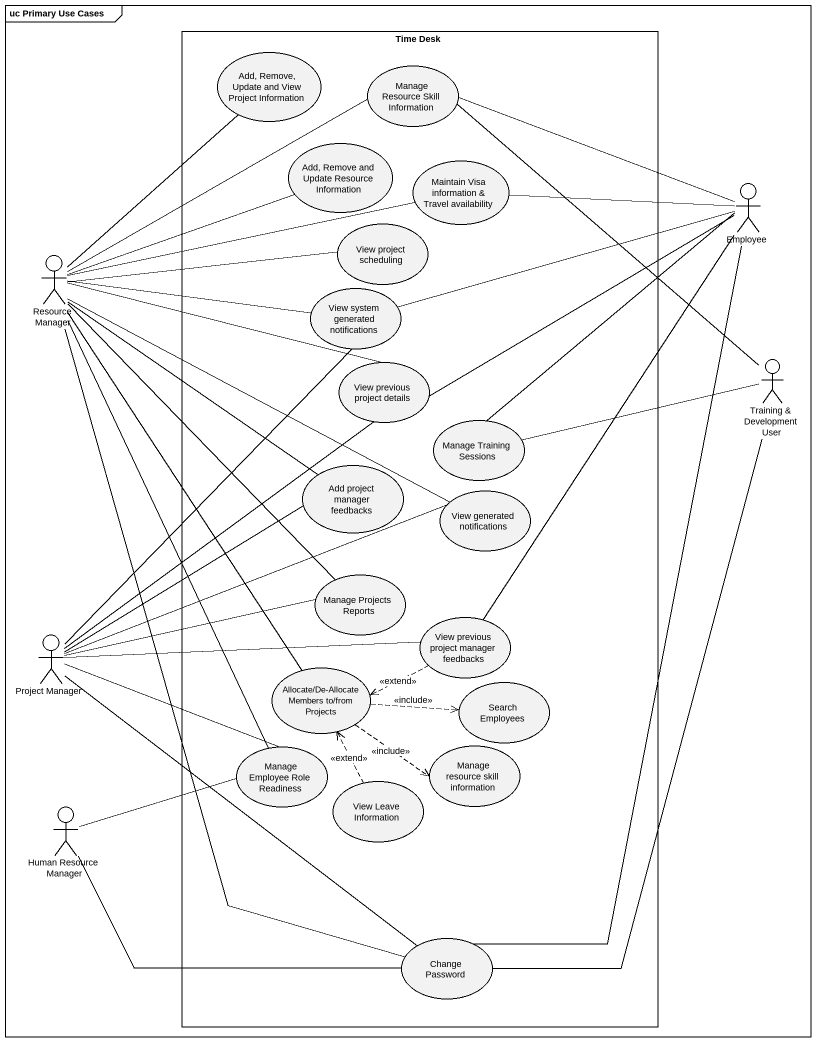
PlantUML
@startuml
mainframe uc Primary Use Cases
rectangle "Time Desk" as Time_Desk {
  usecase "Add, Remove, Update and View Project Information" as Add_Remove_Update_and_View
  usecase "Manage Resource Skill Information" as Manage_Resource_Skill
  usecase "Add, Remove and Update Resource Information" as Add_Remove_and_Update
  usecase "Maintain Visa information & Travel availability" as Maintain_Visa_information
  usecase "View project scheduling" as View_project_scheduling
  usecase "View system generated notifications" as View_system_generated
  usecase "View previous project details" as View_previous_project
  usecase "Manage Training Sessions" as Manage_Training_Sessions
  usecase "Add project manager feedbacks" as Add_project_manager
  usecase "View generated notifications" as View_generated_notifications
  usecase "Manage Projects Reports" as Manage_Projects_Reports
  usecase "View previous project manager feedbacks" as View_previous_project_2
  usecase "Allocate/De-Allocate Members to/from Projects" as Allocate_De_Allocate
  usecase "Search Employees" as Search_Employees
  usecase "Manage Employee Role Readiness" as Manage_Employee_Role
  usecase "Manage resource skill information" as Manage_resource_skill
  usecase "View Leave Information" as View_Leave_Information
  usecase "Change Password" as Change_Password
}
actor Employee
actor "Resource Manager" as Resource_Manager
actor "Training & Development User" as Training_Development_User
actor "Project Manager" as Project_Manager
actor "Human Resource Manager" as Human_Resource_Manager
Employee -left- Manage_Resource_Skill
Employee -left- Maintain_Visa_information
Employee -- Manage_Training_Sessions
Resource_Manager -up- Add_Remove_Update_and_View
Resource_Manager -right- Manage_Resource_Skill
Resource_Manager -right- Add_Remove_and_Update
Resource_Manager -right- Maintain_Visa_information
Resource_Manager -right- View_project_scheduling
Resource_Manager -right- View_system_generated
Resource_Manager -right- View_previous_project
Resource_Manager -- Add_project_manager
Resource_Manager -right- View_generated_notifications
Resource_Manager -- Manage_Projects_Reports
Resource_Manager -- Allocate_De_Allocate
Resource_Manager -- Manage_Employee_Role
Resource_Manager -- Change_Password
View_system_generated -right- Employee
View_system_generated -- Project_Manager
View_previous_project -right- Employee
Training_Development_User -up- Manage_Resource_Skill
Training_Development_User -left- Manage_Training_Sessions
Training_Development_User -- Change_Password
Project_Manager -up- View_previous_project
Project_Manager -right- Add_project_manager
Project_Manager -right- View_generated_notifications
Project_Manager -right- Manage_Projects_Reports
Project_Manager -right- Manage_Employee_Role
Project_Manager -- Change_Password
View_previous_project_2 -up- Employee
View_previous_project_2 -left- Project_Manager
View_previous_project_2 .left.> Allocate_De_Allocate : <<extend>>
Allocate_De_Allocate .right.> Search_Employees : <<include>>
Allocate_De_Allocate .right.> Manage_resource_skill : <<include>>
View_Leave_Information .up.> Allocate_De_Allocate : <<extend>>
Human_Resource_Manager -right- Manage_Employee_Role
Human_Resource_Manager -right- Change_Password
Change_Password -up- Employee
@enduml
